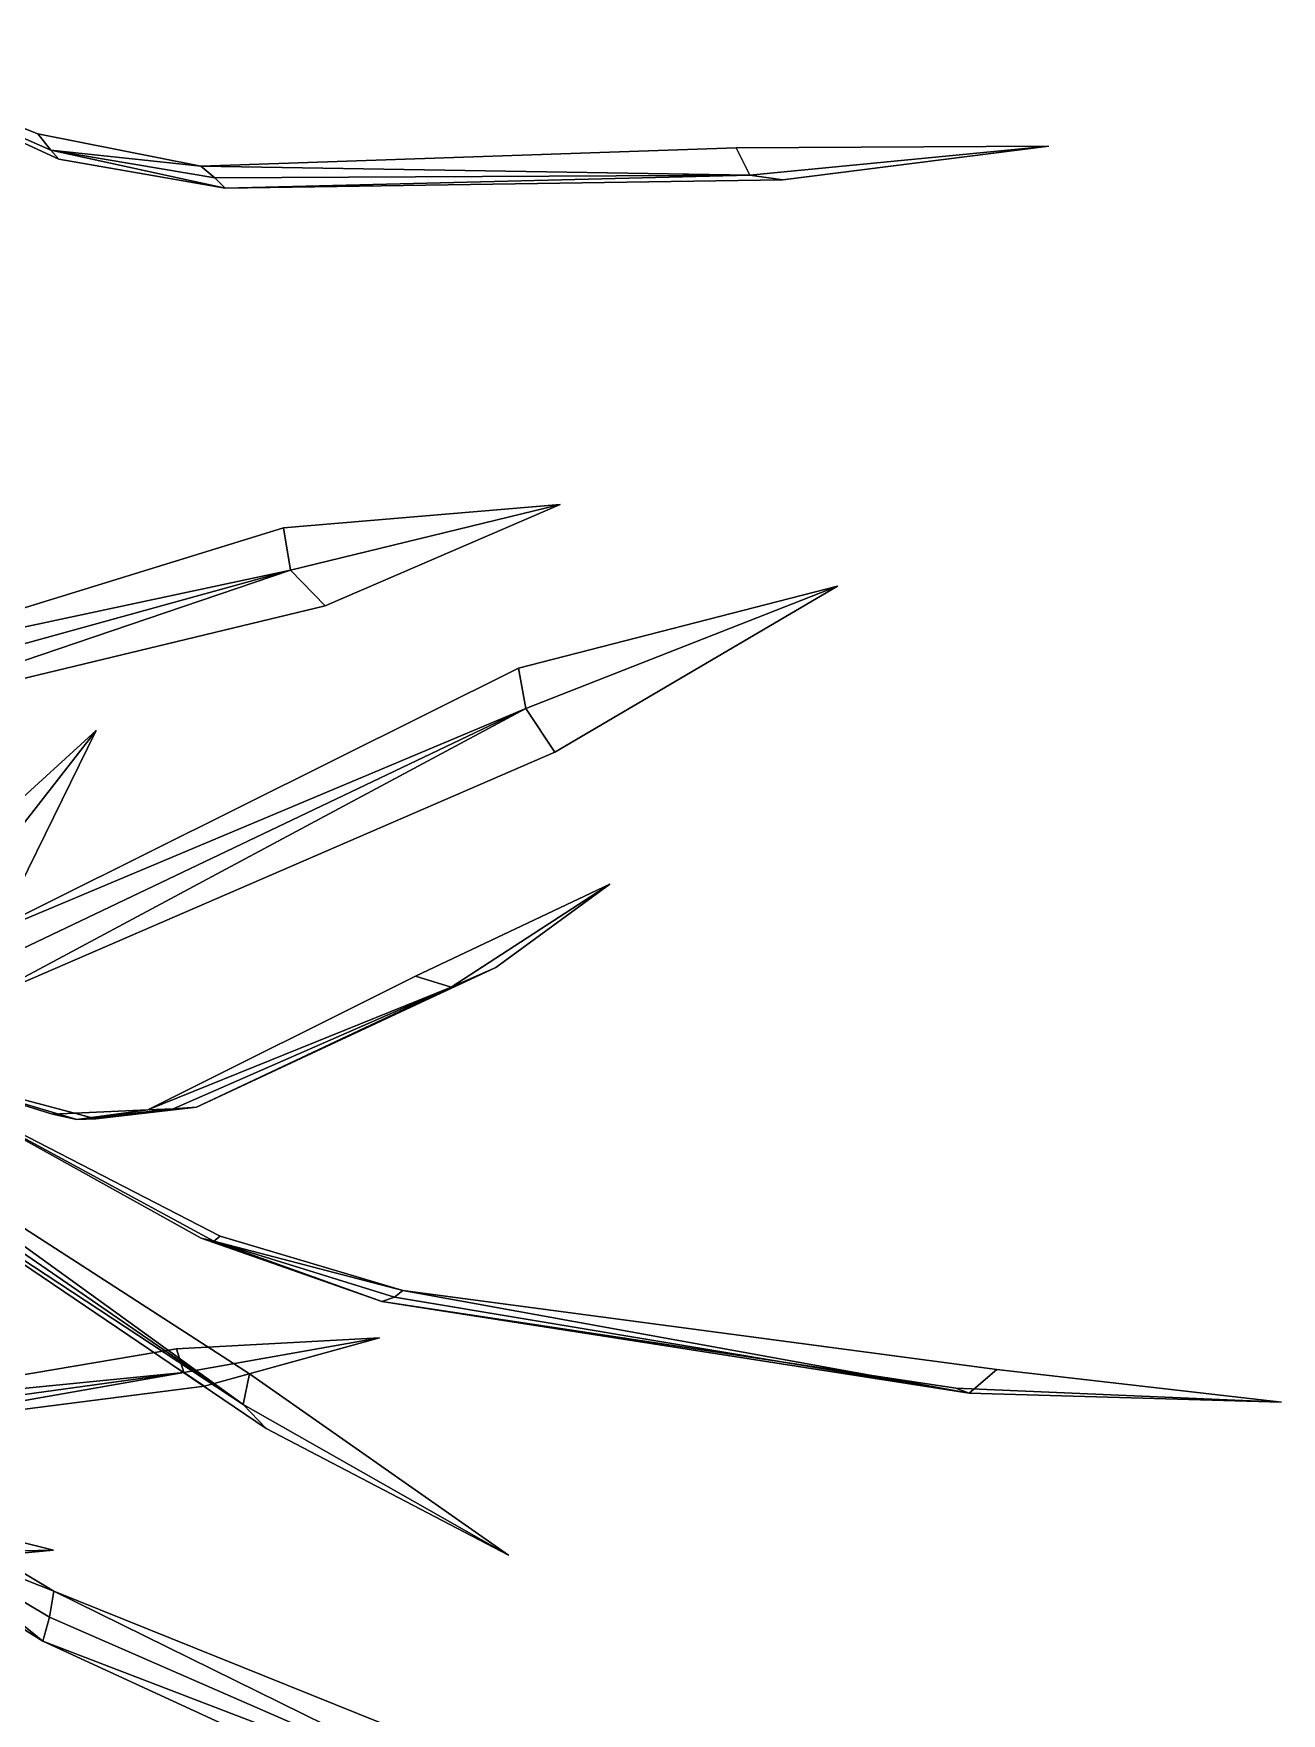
# Model space of a CAD drawing. Header units: metres. Extents: x -488 to 282, y -579 to 399.
# Drawn here: x 115.2 to 282.3, y -158.5 to 66.5 of the extents above; entities that cross this region are included whole.
import ezdxf

# ---------------------------------------------------------------- set-up
doc = ezdxf.new("R2010")
doc.units = ezdxf.units.M

msp = doc.modelspace()

# ---------------------------------------------------------------- linework, layer by layer
at = {"layer": 'coreopsi_Leaf', "color": 3}
for points in [[(82.07941, 66.4627, 231.7839), (115.8239, 53.03675, 263.1303), (117.555, 50.8491, 261.0195)], [(82.07941, 66.4627, 231.7839), (117.555, 50.8491, 261.0195), (115.8239, 53.03675, 263.1303)], [(117.555, 50.8491, 261.0195), (118.6103, 49.638, 258.1154), (82.07941, 66.4627, 231.7839)], [(117.555, 50.8491, 261.0195), (82.07941, 66.4627, 231.7839), (118.6103, 49.638, 258.1154)], [(115.8239, 53.03675, 263.1303), (137.6251, 48.7247, 279.8744), (117.555, 50.8491, 261.0195)], [(115.8239, 53.03675, 263.1303), (117.555, 50.8491, 261.0195), (137.6251, 48.7247, 279.8744)], [(137.6251, 48.7247, 279.8744), (139.5011, 47.1539, 276.8567), (117.555, 50.8491, 261.0195)], [(137.6251, 48.7247, 279.8744), (117.555, 50.8491, 261.0195), (139.5011, 47.1539, 276.8567)], [(117.555, 50.8491, 261.0195), (139.5011, 47.1539, 276.8567), (140.9117, 45.7786, 273.4479)], [(117.555, 50.8491, 261.0195), (140.9117, 45.7786, 273.4479), (139.5011, 47.1539, 276.8567)], [(117.555, 50.8491, 261.0195), (140.9117, 45.7786, 273.4479), (118.6103, 49.638, 258.1154)], [(117.555, 50.8491, 261.0195), (118.6103, 49.638, 258.1154), (140.9117, 45.7786, 273.4479)], [(137.6251, 48.7247, 279.8744), (209.3078, 51.1737, 330.3272), (211.1287, 47.5181, 326.3328)], [(137.6251, 48.7247, 279.8744), (211.1287, 47.5181, 326.3328), (209.3078, 51.1737, 330.3272)], [(251.1701, 51.3824, 348.4028), (211.1287, 47.5181, 326.3328), (209.3078, 51.1737, 330.3272)], [(251.1701, 51.3824, 348.4028), (209.3078, 51.1737, 330.3272), (211.1287, 47.5181, 326.3328)], [(251.1701, 51.3824, 348.4028), (215.5462, 46.8822, 320.7585), (211.1287, 47.5181, 326.3328)], [(251.1701, 51.3824, 348.4028), (211.1287, 47.5181, 326.3328), (215.5462, 46.8822, 320.7585)], [(137.6251, 48.7247, 279.8744), (211.1287, 47.5181, 326.3328), (139.5011, 47.1539, 276.8567)], [(137.6251, 48.7247, 279.8744), (139.5011, 47.1539, 276.8567), (211.1287, 47.5181, 326.3328)], [(139.5011, 47.1539, 276.8567), (211.1287, 47.5181, 326.3328), (140.9117, 45.7786, 273.4479)], [(139.5011, 47.1539, 276.8567), (140.9117, 45.7786, 273.4479), (211.1287, 47.5181, 326.3328)], [(140.9117, 45.7786, 273.4479), (211.1287, 47.5181, 326.3328), (215.5462, 46.8822, 320.7585)], [(140.9117, 45.7786, 273.4479), (215.5462, 46.8822, 320.7585), (211.1287, 47.5181, 326.3328)], [(185.7634, 3.4212, 405.5859), (149.6488, -5.3677, 378.2444), (148.6813, 0.2678, 378.7972)], [(185.7634, 3.4212, 405.5859), (148.6813, 0.2678, 378.7972), (149.6488, -5.3677, 378.2444)], [(185.7634, 3.4212, 405.5859), (154.276, -10.1676, 375.5766), (149.6488, -5.3677, 378.2444)], [(185.7634, 3.4212, 405.5859), (149.6488, -5.3677, 378.2444), (154.276, -10.1676, 375.5766)], [(86.9172, -18.7997, 318.8121), (148.6813, 0.2678, 378.7972), (149.6488, -5.3677, 378.2444)], [(86.9172, -18.7997, 318.8121), (149.6488, -5.3677, 378.2444), (148.6813, 0.2678, 378.7972)], [(86.9172, -18.7997, 318.8121), (149.6488, -5.3677, 378.2444), (88.522, -22.24, 317.8888)], [(86.9172, -18.7997, 318.8121), (88.522, -22.24, 317.8888), (149.6488, -5.3677, 378.2444)], [(88.522, -22.24, 317.8888), (149.6488, -5.3677, 378.2444), (89.8055, -25.6809, 316.4093)], [(88.522, -22.24, 317.8888), (89.8055, -25.6809, 316.4093), (149.6488, -5.3677, 378.2444)], [(89.8055, -25.6809, 316.4093), (149.6488, -5.3677, 378.2444), (154.276, -10.1676, 375.5766)], [(89.8055, -25.6809, 316.4093), (154.276, -10.1676, 375.5766), (149.6488, -5.3677, 378.2444)], [(222.8722, -7.5441, 267.8855), (181.1482, -23.9333, 257.2281), (180.1588, -18.5306, 255.5724)], [(222.8722, -7.5441, 267.8855), (180.1588, -18.5306, 255.5724), (181.1482, -23.9333, 257.2281)], [(222.8722, -7.5441, 267.8855), (185.0568, -29.7612, 255.7519), (181.1482, -23.9333, 257.2281)], [(222.8722, -7.5441, 267.8855), (181.1482, -23.9333, 257.2281), (185.0568, -29.7612, 255.7519)], [(105.4018, -55.7201, 227.5897), (180.1588, -18.5306, 255.5724), (181.1482, -23.9333, 257.2281)], [(105.4018, -55.7201, 227.5897), (181.1482, -23.9333, 257.2281), (180.1588, -18.5306, 255.5724)], [(105.4018, -55.7201, 227.5897), (181.1482, -23.9333, 257.2281), (106.8233, -59.3453, 227.8307)], [(105.4018, -55.7201, 227.5897), (106.8233, -59.3453, 227.8307), (181.1482, -23.9333, 257.2281)], [(106.8233, -59.3453, 227.8307), (181.1482, -23.9333, 257.2281), (107.7869, -63.1766, 227.6729)], [(106.8233, -59.3453, 227.8307), (107.7869, -63.1766, 227.6729), (181.1482, -23.9333, 257.2281)], [(107.7869, -63.1766, 227.6729), (181.1482, -23.9333, 257.2281), (185.0568, -29.7612, 255.7519)], [(107.7869, -63.1766, 227.6729), (185.0568, -29.7612, 255.7519), (181.1482, -23.9333, 257.2281)], [(123.6205, -26.8364, 308.0232), (103.3985, -52.7467, 278.3333), (99.932, -48.4807, 277.8931)], [(123.6205, -26.8364, 308.0232), (99.932, -48.4807, 277.8931), (103.3985, -52.7467, 278.3333)], [(123.6205, -26.8364, 308.0232), (109.9139, -54.6966, 277.2104), (103.3985, -52.7467, 278.3333)], [(123.6205, -26.8364, 308.0232), (103.3985, -52.7467, 278.3333), (109.9139, -54.6966, 277.2104)], [(192.4, -47.4526, 408.3506), (171.1421, -61.2253, 369.8605), (166.3952, -59.7493, 372.7235)], [(192.4, -47.4526, 408.3506), (166.3952, -59.7493, 372.7235), (171.1421, -61.2253, 369.8605)], [(192.4, -47.4526, 408.3506), (177.1402, -58.585, 366.9496), (171.1421, -61.2253, 369.8605)], [(192.4, -47.4526, 408.3506), (171.1421, -61.2253, 369.8605), (177.1402, -58.585, 366.9496)], [(130.5259, -77.6388, 294.3139), (166.3952, -59.7493, 372.7235), (171.1421, -61.2253, 369.8605)], [(130.5259, -77.6388, 294.3139), (171.1421, -61.2253, 369.8605), (166.3952, -59.7493, 372.7235)], [(137.0561, -77.2751, 290.0107), (171.1421, -61.2253, 369.8605), (177.1402, -58.585, 366.9496)], [(137.0561, -77.2751, 290.0107), (177.1402, -58.585, 366.9496), (171.1421, -61.2253, 369.8605)], [(130.5259, -77.6388, 294.3139), (171.1421, -61.2253, 369.8605), (133.9451, -77.5006, 292.4402)], [(130.5259, -77.6388, 294.3139), (133.9451, -77.5006, 292.4402), (171.1421, -61.2253, 369.8605)], [(133.9451, -77.5006, 292.4402), (171.1421, -61.2253, 369.8605), (137.0561, -77.2751, 290.0107)], [(133.9451, -77.5006, 292.4402), (137.0561, -77.2751, 290.0107), (171.1421, -61.2253, 369.8605)], [(96.969, -71.8241, 226.4838), (117.7722, -78.2481, 269.4594), (121.0118, -78.9465, 268.2941)], [(96.969, -71.8241, 226.4838), (121.0118, -78.9465, 268.2941), (117.7722, -78.2481, 269.4594)], [(121.0118, -78.9465, 268.2941), (123.5648, -78.8478, 266.1541), (96.969, -71.8241, 226.4838)], [(121.0118, -78.9465, 268.2941), (96.969, -71.8241, 226.4838), (123.5648, -78.8478, 266.1541)], [(82.8293, -73.402, 301.5994), (143.3224, -117.1166, 347.1791), (83.3306, -75.8393, 298.5874)], [(82.8293, -73.402, 301.5994), (83.3306, -75.8393, 298.5874), (143.3224, -117.1166, 347.1791)], [(82.8293, -73.402, 301.5994), (144.1291, -113.0012, 351.1053), (143.3224, -117.1166, 347.1791)], [(82.8293, -73.402, 301.5994), (143.3224, -117.1166, 347.1791), (144.1291, -113.0012, 351.1053)], [(98.6341, -73.1647, 224.4167), (137.6664, -94.8301, 242.5284), (139.3944, -95.2553, 239.4995)], [(98.6341, -73.1647, 224.4167), (139.3944, -95.2553, 239.4995), (137.6664, -94.8301, 242.5284)], [(139.3944, -95.2553, 239.4995), (140.2278, -94.5665, 236.3471), (98.6341, -73.1647, 224.4167)], [(139.3944, -95.2553, 239.4995), (98.6341, -73.1647, 224.4167), (140.2278, -94.5665, 236.3471)], [(83.3306, -75.8393, 298.5874), (143.3224, -117.1166, 347.1791), (83.557, -77.8486, 295.1834)], [(83.3306, -75.8393, 298.5874), (83.557, -77.8486, 295.1834), (143.3224, -117.1166, 347.1791)], [(83.557, -77.8486, 295.1834), (143.3224, -117.1166, 347.1791), (146.362, -120.3405, 341.5282)], [(83.557, -77.8486, 295.1834), (146.362, -120.3405, 341.5282), (143.3224, -117.1166, 347.1791)], [(117.7722, -78.2481, 269.4594), (130.5259, -77.6388, 294.3139), (121.0118, -78.9465, 268.2941)], [(117.7722, -78.2481, 269.4594), (121.0118, -78.9465, 268.2941), (130.5259, -77.6388, 294.3139)], [(121.0118, -78.9465, 268.2941), (133.9451, -77.5006, 292.4402), (137.0561, -77.2751, 290.0107)], [(121.0118, -78.9465, 268.2941), (137.0561, -77.2751, 290.0107), (133.9451, -77.5006, 292.4402)], [(121.0118, -78.9465, 268.2941), (137.0561, -77.2751, 290.0107), (123.5648, -78.8478, 266.1541)], [(121.0118, -78.9465, 268.2941), (123.5648, -78.8478, 266.1541), (137.0561, -77.2751, 290.0107)], [(130.5259, -77.6388, 294.3139), (133.9451, -77.5006, 292.4402), (121.0118, -78.9465, 268.2941)], [(130.5259, -77.6388, 294.3139), (121.0118, -78.9465, 268.2941), (133.9451, -77.5006, 292.4402)], [(137.6664, -94.8301, 242.5284), (161.8738, -103.3345, 253.5943), (139.3944, -95.2553, 239.4995)], [(137.6664, -94.8301, 242.5284), (139.3944, -95.2553, 239.4995), (161.8738, -103.3345, 253.5943)], [(139.3944, -95.2553, 239.4995), (164.6922, -101.8648, 246.4395), (140.2278, -94.5665, 236.3471)], [(139.3944, -95.2553, 239.4995), (140.2278, -94.5665, 236.3471), (164.6922, -101.8648, 246.4395)], [(161.8738, -103.3345, 253.5943), (163.5503, -102.7427, 250.1216), (139.3944, -95.2553, 239.4995)], [(161.8738, -103.3345, 253.5943), (139.3944, -95.2553, 239.4995), (163.5503, -102.7427, 250.1216)], [(139.3944, -95.2553, 239.4995), (163.5503, -102.7427, 250.1216), (164.6922, -101.8648, 246.4395)], [(139.3944, -95.2553, 239.4995), (164.6922, -101.8648, 246.4395), (163.5503, -102.7427, 250.1216)], [(161.8738, -103.3345, 253.5943), (240.4946, -115.599, 289.5765), (163.5503, -102.7427, 250.1216)], [(161.8738, -103.3345, 253.5943), (163.5503, -102.7427, 250.1216), (240.4946, -115.599, 289.5765)], [(161.8738, -103.3345, 253.5943), (238.7247, -114.9426, 294.9937), (240.4946, -115.599, 289.5765)], [(161.8738, -103.3345, 253.5943), (240.4946, -115.599, 289.5765), (238.7247, -114.9426, 294.9937)], [(163.5503, -102.7427, 250.1216), (240.4946, -115.599, 289.5765), (164.6922, -101.8648, 246.4395)], [(163.5503, -102.7427, 250.1216), (164.6922, -101.8648, 246.4395), (240.4946, -115.599, 289.5765)], [(164.6922, -101.8648, 246.4395), (240.4946, -115.599, 289.5765), (244.237, -112.436, 284.341)], [(164.6922, -101.8648, 246.4395), (244.237, -112.436, 284.341), (240.4946, -115.599, 289.5765)], [(87.6691, -117.5377, 82.9975), (134.3951, -109.6544, 114.5379), (135.3344, -112.8316, 112.8723)], [(87.6691, -117.5377, 82.9975), (135.3344, -112.8316, 112.8723), (134.3951, -109.6544, 114.5379)], [(161.5541, -108.1787, 126.2135), (135.3344, -112.8316, 112.8723), (134.3951, -109.6544, 114.5379)], [(161.5541, -108.1787, 126.2135), (134.3951, -109.6544, 114.5379), (135.3344, -112.8316, 112.8723)], [(161.5541, -108.1787, 126.2135), (138.1244, -114.6424, 109.6439), (135.3344, -112.8316, 112.8723)], [(161.5541, -108.1787, 126.2135), (135.3344, -112.8316, 112.8723), (138.1244, -114.6424, 109.6439)], [(282.3268, -116.7942, 308.8564), (244.237, -112.436, 284.341), (240.4946, -115.599, 289.5765)], [(282.3268, -116.7942, 308.8564), (240.4946, -115.599, 289.5765), (244.237, -112.436, 284.341)], [(87.6691, -117.5377, 82.9975), (135.3344, -112.8316, 112.8723), (88.7732, -119.2384, 81.4981)], [(87.6691, -117.5377, 82.9975), (88.7732, -119.2384, 81.4981), (135.3344, -112.8316, 112.8723)], [(88.7732, -119.2384, 81.4981), (135.3344, -112.8316, 112.8723), (89.5862, -120.8743, 79.7107)], [(88.7732, -119.2384, 81.4981), (89.5862, -120.8743, 79.7107), (135.3344, -112.8316, 112.8723)], [(89.5862, -120.8743, 79.7107), (135.3344, -112.8316, 112.8723), (138.1244, -114.6424, 109.6439)], [(89.5862, -120.8743, 79.7107), (138.1244, -114.6424, 109.6439), (135.3344, -112.8316, 112.8723)], [(178.8478, -137.3088, 368.61), (143.3224, -117.1166, 347.1791), (144.1291, -113.0012, 351.1053)], [(178.8478, -137.3088, 368.61), (144.1291, -113.0012, 351.1053), (143.3224, -117.1166, 347.1791)], [(282.3268, -116.7942, 308.8564), (240.4946, -115.599, 289.5765), (238.7247, -114.9426, 294.9937)], [(282.3268, -116.7942, 308.8564), (238.7247, -114.9426, 294.9937), (240.4946, -115.599, 289.5765)], [(178.8478, -137.3088, 368.61), (146.362, -120.3405, 341.5282), (143.3224, -117.1166, 347.1791)], [(178.8478, -137.3088, 368.61), (143.3224, -117.1166, 347.1791), (146.362, -120.3405, 341.5282)], [(117.8957, -136.6372, 395.4511), (96.4539, -131.2561, 355.6018), (92.5606, -137.1509, 356.8903)], [(117.8957, -136.6372, 395.4511), (92.5606, -137.1509, 356.8903), (96.4539, -131.2561, 355.6018)], [(99.7215, -131.2254, 252.7654), (117.9559, -142.0999, 270.9321), (98.9354, -134.6007, 252.1906)], [(99.7215, -131.2254, 252.7654), (98.9354, -134.6007, 252.1906), (117.9559, -142.0999, 270.9321)], [(98.9354, -134.6007, 252.1906), (116.4614, -148.7844, 267.1401), (98.02614, -137.2502, 250.3851)], [(98.9354, -134.6007, 252.1906), (98.02614, -137.2502, 250.3851), (116.4614, -148.7844, 267.1401)], [(117.9559, -142.0999, 270.9321), (117.3762, -145.5821, 269.271), (98.9354, -134.6007, 252.1906)], [(117.9559, -142.0999, 270.9321), (98.9354, -134.6007, 252.1906), (117.3762, -145.5821, 269.271)], [(98.9354, -134.6007, 252.1906), (117.3762, -145.5821, 269.271), (116.4614, -148.7844, 267.1401)], [(98.9354, -134.6007, 252.1906), (116.4614, -148.7844, 267.1401), (117.3762, -145.5821, 269.271)], [(117.8957, -136.6372, 395.4511), (92.5606, -137.1509, 356.8903), (88.5183, -139.3245, 360.3454)], [(117.8957, -136.6372, 395.4511), (88.5183, -139.3245, 360.3454), (92.5606, -137.1509, 356.8903)], [(117.9559, -142.0999, 270.9321), (184.6524, -174.9418, 316.7508), (117.3762, -145.5821, 269.271)], [(117.9559, -142.0999, 270.9321), (117.3762, -145.5821, 269.271), (184.6524, -174.9418, 316.7508)], [(117.9559, -142.0999, 270.9321), (186.8837, -169.8564, 318.1893), (184.6524, -174.9418, 316.7508)], [(117.9559, -142.0999, 270.9321), (184.6524, -174.9418, 316.7508), (186.8837, -169.8564, 318.1893)], [(117.3762, -145.5821, 269.271), (184.6524, -174.9418, 316.7508), (116.4614, -148.7844, 267.1401)], [(117.3762, -145.5821, 269.271), (116.4614, -148.7844, 267.1401), (184.6524, -174.9418, 316.7508)], [(116.4614, -148.7844, 267.1401), (184.6524, -174.9418, 316.7508), (185.686, -180.6897, 312.5897)], [(116.4614, -148.7844, 267.1401), (185.686, -180.6897, 312.5897), (184.6524, -174.9418, 316.7508)]]:
    msp.add_3dface(points, dxfattribs=at)

doc.saveas('drawing.dxf')
